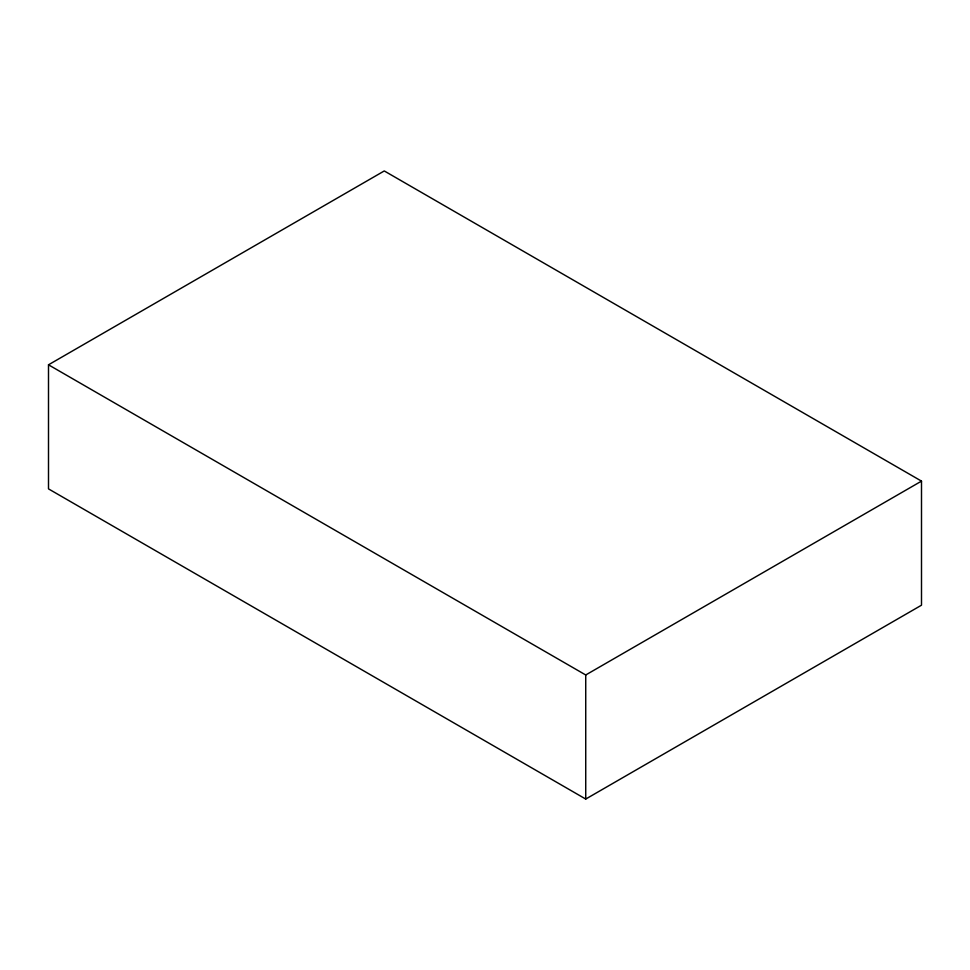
<?xml version="1.0" encoding="UTF-8"?>
<svg xmlns="http://www.w3.org/2000/svg" width="970" height="970" viewBox="0 0 970 970"><rect width="100%" height="100%" fill="white"/><g stroke="black" fill="none" stroke-linecap="round" stroke-linejoin="round"><path stroke-width="1.45" d="M48.5 364.805L384.265 170.95L921.5 481.12L921.5 605.195L585.734 799.05L48.5 488.88L48.5 364.805L585.734 674.974L921.5 481.12M585.734 674.974L585.734 799.05"/></g></svg>
